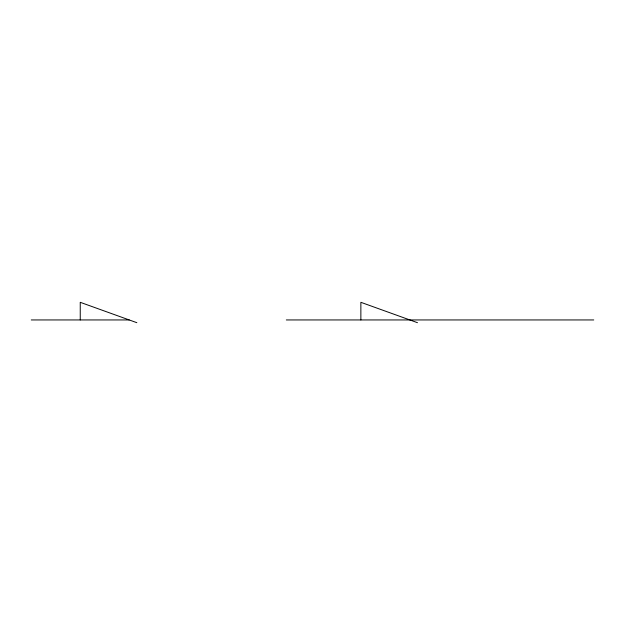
<?xml version="1.0" encoding="UTF-8"?>
<svg xmlns="http://www.w3.org/2000/svg" width="625" height="625" viewBox="0 0 625 625"><rect width="100%" height="100%" fill="white"/><g stroke="black" fill="none" stroke-linecap="round" stroke-linejoin="round"><path stroke-width="0.94" d="M31.25 319.945L129.227 319.945M286.312 319.945L593.75 319.945M417.469 322.688L360.867 302.312L360.867 319.945M136.844 322.688L80.242 302.312L80.242 319.945"/></g></svg>
